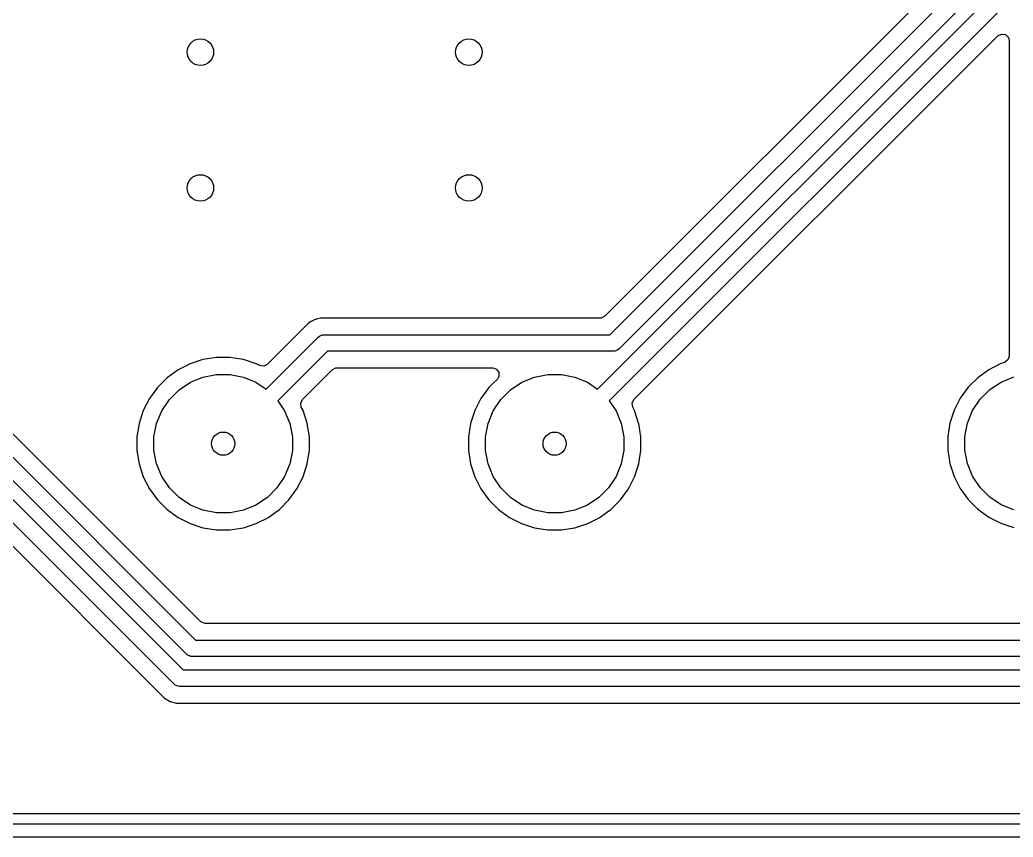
# Model space of a CAD drawing. Extents: x 0 to 130, y -140 to 0.
# Drawn here: x 49.78 to 64.76, y -140.1 to -127.76 of the extents above; entities that cross this region are included whole.
import ezdxf

# ---------------------------------------------------------------- set-up
doc = ezdxf.new("R2010")
doc.units = 0
doc.layers.add('BLACK', color=7, linetype='CONTINUOUS')

msp = doc.modelspace()

# ---------------------------------------------------------------- linework, layer by layer
at = {"layer": 'BLACK', "linetype": 'CONTINUOUS'}
for p, q in [((34.449, -119.145431), (52.428569, -137.125)), ((33.999, -119.331827), (52.242173, -137.575)), ((52.288403, -137.338388), (34.235612, -119.285596)), ((52.102008, -137.788389), (33.785612, -119.471992)), ((52.503333, -136.845504), (40.972214, -125.314385)), ((63.771504, -127.065063), (58.601063, -132.235504)), ((58.675828, -132.515), (64.051, -127.139827)), ((58.491393, -133.33583), (64.501, -127.326223)), ((64.264389, -127.279992), (58.815992, -132.728388)), ((64.714388, -127.466389), (58.668169, -133.512606)), ((59.04102, -133.494015), (64.531497, -128.003538)), ((64.531497, -128.003538), (64.586013, -127.975763)), ((64.586013, -127.975763), (64.646445, -127.985334)), ((64.646445, -127.985334), (64.68971, -128.028599)), ((64.68971, -128.028599), (64.7005, -128.073544)), ((64.7005, -128.073544), (64.7005, -132.838652)), ((46.132786, -132.173427), (51.959833, -138.000475)), ((54.219062, -132.290089), (54.171944, -132.317293)), ((54.250896, -132.281559), (54.219062, -132.290089)), ((54.314564, -132.2645), (54.250896, -132.281559)), ((54.413436, -132.2645), (54.314564, -132.2645)), ((58.531059, -132.2645), (54.413436, -132.2645)), ((58.546546, -132.263281), (58.531059, -132.2645)), ((58.601063, -132.235504), (58.546546, -132.263281)), ((54.133434, -132.339527), (53.509984, -132.962976)), ((54.133441, -132.339523), (54.133434, -132.339527)), ((54.171944, -132.317293), (54.133441, -132.339523)), ((53.491392, -133.33583), (54.275612, -132.551611)), ((54.275612, -132.551611), (54.294554, -132.536066)), ((54.294554, -132.536066), (54.339614, -132.517402)), ((54.339614, -132.517402), (54.364, -132.515)), ((54.364, -132.515), (58.675828, -132.515)), ((58.765188, -132.757131), (58.751991, -132.762598)), ((58.79705, -132.743934), (58.765188, -132.757131)), ((58.797055, -132.743928), (58.79705, -132.743934)), ((58.815992, -132.728388), (58.797055, -132.743928)), ((52.53947, -132.891521), (52.34478, -132.95478)), ((52.741645, -132.8595), (52.53947, -132.891521)), ((52.741648, -132.8595), (52.741645, -132.8595)), ((52.946352, -132.8595), (52.741648, -132.8595)), ((52.946355, -132.8595), (52.946352, -132.8595)), ((53.148529, -132.891521), (52.946355, -132.8595)), ((53.343219, -132.95478), (53.148529, -132.891521)), ((54.415777, -132.765), (53.668169, -133.512607)), ((58.727604, -132.765), (54.415777, -132.765)), ((58.75199, -132.762598), (58.727604, -132.765)), ((58.751991, -132.762598), (58.75199, -132.762598)), ((64.681593, -132.896843), (64.632094, -132.932806)), ((64.7005, -132.838652), (64.681593, -132.896843)), ((52.162386, -133.047714), (51.996786, -133.168029)), ((52.16239, -133.047712), (52.162386, -133.047714)), ((52.34478, -132.95478), (52.16239, -133.047712)), ((53.395036, -132.981182), (53.343219, -132.95478)), ((53.455468, -132.990753), (53.395036, -132.981182)), ((53.509984, -132.962976), (53.455468, -132.990753)), ((54.133249, -133.401788), (54.490542, -133.044496)), ((54.490542, -133.044496), (54.545058, -133.016719)), ((54.545058, -133.016719), (54.560545, -133.0155)), ((54.560545, -133.0155), (56.910308, -133.0155)), ((56.910308, -133.0155), (56.968499, -133.034407)), ((56.968499, -133.034407), (57.004463, -133.083907)), ((64.394386, -133.043714), (64.228786, -133.164029)), ((64.39439, -133.043712), (64.394386, -133.043714)), ((64.576784, -132.950778), (64.39439, -133.043712)), ((64.632094, -132.932806), (64.576784, -132.950778)), ((51.996786, -133.168029), (51.852029, -133.312786)), ((52.349033, -133.233983), (52.539201, -133.155213)), ((52.539201, -133.155213), (52.741082, -133.115056)), ((52.741082, -133.115056), (52.946918, -133.115056)), ((52.946918, -133.115056), (53.148799, -133.155213)), ((53.148799, -133.155213), (53.338967, -133.233983)), ((56.980313, -133.184501), (56.909278, -133.255537)), ((57.004463, -133.145093), (56.980313, -133.184501)), ((57.004463, -133.083907), (57.004463, -133.145093)), ((57.349033, -133.233983), (57.539201, -133.155213)), ((57.539201, -133.155213), (57.741082, -133.115056)), ((57.741082, -133.115056), (57.946918, -133.115056)), ((57.946918, -133.115056), (58.148799, -133.155213)), ((58.148799, -133.155213), (58.338967, -133.233983)), ((64.228786, -133.164029), (64.084029, -133.308786)), ((64.581033, -133.229983), (64.771201, -133.151213)), ((51.852029, -133.312786), (51.731714, -133.478386)), ((52.032339, -133.493887), (52.177887, -133.348339)), ((52.177887, -133.348339), (52.349033, -133.233983)), ((53.338967, -133.233983), (53.491392, -133.33583)), ((56.852029, -133.312786), (56.731714, -133.478386)), ((56.909278, -133.255537), (56.852029, -133.312786)), ((57.032339, -133.493887), (57.177887, -133.348339)), ((57.177887, -133.348339), (57.349033, -133.233983)), ((58.338967, -133.233983), (58.491393, -133.33583)), ((64.084029, -133.308786), (63.963714, -133.474386)), ((64.264339, -133.489887), (64.409887, -133.344339)), ((64.409887, -133.344339), (64.581033, -133.229983)), ((51.731712, -133.47839), (51.63878, -133.66078)), ((51.731714, -133.478386), (51.731712, -133.47839)), ((51.917983, -133.665033), (52.032339, -133.493887)), ((54.013245, -133.54853), (54.041023, -133.494013)), ((54.041023, -133.494013), (54.133249, -133.401788)), ((56.731712, -133.47839), (56.63878, -133.66078)), ((56.731714, -133.478386), (56.731712, -133.47839)), ((56.917983, -133.665033), (57.032339, -133.493887)), ((59.013245, -133.54853), (59.04102, -133.494015)), ((63.963712, -133.47439), (63.87078, -133.65678)), ((63.963714, -133.474386), (63.963712, -133.47439)), ((64.149983, -133.661033), (64.264339, -133.489887)), ((53.668169, -133.512607), (53.770017, -133.665033)), ((54.022815, -133.608959), (54.013245, -133.54853)), ((54.04922, -133.660781), (54.022815, -133.608959)), ((58.668169, -133.512606), (58.770017, -133.665033)), ((59.022815, -133.608959), (59.013245, -133.54853)), ((59.04922, -133.660781), (59.022815, -133.608959)), ((63.87078, -133.65678), (63.807521, -133.85147)), ((51.63878, -133.66078), (51.575521, -133.85547)), ((51.839213, -133.855201), (51.917983, -133.665033)), ((53.770017, -133.665033), (53.848787, -133.855201)), ((54.111179, -133.85147), (54.04922, -133.660781)), ((56.63878, -133.66078), (56.575521, -133.85547)), ((56.839213, -133.855201), (56.917983, -133.665033)), ((58.770017, -133.665033), (58.848787, -133.855201)), ((59.111179, -133.85147), (59.04922, -133.660781)), ((64.071213, -133.851201), (64.149983, -133.661033)), ((51.575521, -133.85547), (51.5435, -134.057644)), ((51.799056, -134.057082), (51.839213, -133.855201)), ((53.848787, -133.855201), (53.888944, -134.057082)), ((54.112478, -133.85547), (54.111179, -133.85147)), ((54.1445, -134.057644), (54.112478, -133.85547)), ((56.575521, -133.85547), (56.5435, -134.057644)), ((56.799056, -134.057082), (56.839213, -133.855201)), ((58.848787, -133.855201), (58.888944, -134.057082)), ((59.112478, -133.85547), (59.111179, -133.85147)), ((59.1445, -134.057644), (59.112478, -133.85547)), ((63.807521, -133.85147), (63.7755, -134.053644)), ((64.031056, -134.053082), (64.071213, -133.851201)), ((51.5435, -134.057644), (51.5435, -134.262355)), ((51.799056, -134.262918), (51.799056, -134.057082)), ((53.888944, -134.057082), (53.888944, -134.262918)), ((54.1445, -134.262355), (54.1445, -134.057644)), ((56.5435, -134.057644), (56.5435, -134.262355)), ((56.799056, -134.262918), (56.799056, -134.057082)), ((58.888944, -134.057082), (58.888944, -134.262918)), ((59.1445, -134.262355), (59.1445, -134.057644)), ((63.7755, -134.053644), (63.7755, -134.258355)), ((64.031056, -134.258918), (64.031056, -134.053082)), ((63.7755, -134.258355), (63.807521, -134.460529)), ((64.071213, -134.460799), (64.031056, -134.258918)), ((51.5435, -134.262355), (51.575521, -134.464529)), ((51.839213, -134.464799), (51.799056, -134.262918)), ((53.888944, -134.262918), (53.848787, -134.464799)), ((54.113111, -134.460534), (54.1445, -134.262355)), ((56.5435, -134.262355), (56.575521, -134.464529)), ((56.839213, -134.464799), (56.799056, -134.262918)), ((58.888944, -134.262918), (58.848787, -134.464799)), ((59.113111, -134.460534), (59.1445, -134.262355)), ((51.575521, -134.464529), (51.63878, -134.659219)), ((51.917983, -134.654967), (51.839213, -134.464799)), ((53.848787, -134.464799), (53.770017, -134.654967)), ((54.04922, -134.659219), (54.112477, -134.464534)), ((54.112477, -134.464534), (54.113111, -134.460534)), ((56.575521, -134.464529), (56.63878, -134.659219)), ((56.917983, -134.654967), (56.839213, -134.464799)), ((58.848787, -134.464799), (58.770017, -134.654967)), ((59.04922, -134.659219), (59.112477, -134.464534)), ((59.112477, -134.464534), (59.113111, -134.460534)), ((63.807521, -134.460529), (63.87078, -134.655219)), ((64.149983, -134.650967), (64.071213, -134.460799)), ((51.63878, -134.659219), (51.731712, -134.841609)), ((52.032339, -134.826113), (51.917983, -134.654967)), ((53.770017, -134.654967), (53.655661, -134.826113)), ((53.956287, -134.84161), (54.04922, -134.659219)), ((56.63878, -134.659219), (56.731712, -134.841609)), ((57.032339, -134.826113), (56.917983, -134.654967)), ((58.770017, -134.654967), (58.655661, -134.826113)), ((58.956287, -134.84161), (59.04922, -134.659219)), ((63.87078, -134.655219), (63.963712, -134.837609)), ((64.264339, -134.822113), (64.149983, -134.650967)), ((51.731712, -134.841609), (51.731714, -134.841613)), ((51.731714, -134.841613), (51.852029, -135.007213)), ((52.177887, -134.971661), (52.032339, -134.826113)), ((53.655661, -134.826113), (53.510113, -134.971661)), ((53.835966, -135.007219), (53.956287, -134.84161)), ((56.731712, -134.841609), (56.731714, -134.841613)), ((56.731714, -134.841613), (56.852029, -135.007213)), ((57.177887, -134.971661), (57.032339, -134.826113)), ((58.655661, -134.826113), (58.510113, -134.971661)), ((58.835966, -135.007219), (58.956287, -134.84161)), ((63.963712, -134.837609), (63.963714, -134.837613)), ((63.963714, -134.837613), (64.084029, -135.003213)), ((64.409887, -134.967661), (64.264339, -134.822113)), ((51.852029, -135.007213), (51.852031, -135.007215)), ((51.852031, -135.007215), (51.852034, -135.007219)), ((51.852034, -135.007219), (51.996781, -135.151966)), ((52.349033, -135.086017), (52.177887, -134.971661)), ((53.510113, -134.971661), (53.338967, -135.086017)), ((53.691219, -135.151966), (53.835966, -135.007219)), ((56.852029, -135.007213), (56.852031, -135.007215)), ((56.852031, -135.007215), (56.852034, -135.007219)), ((56.852034, -135.007219), (56.996781, -135.151966)), ((57.349033, -135.086017), (57.177887, -134.971661)), ((58.510113, -134.971661), (58.338967, -135.086017)), ((58.691219, -135.151966), (58.835966, -135.007219)), ((64.084029, -135.003213), (64.084031, -135.003215)), ((64.084031, -135.003215), (64.084034, -135.003219)), ((64.084034, -135.003219), (64.228781, -135.147966)), ((64.581033, -135.082017), (64.409887, -134.967661)), ((51.996781, -135.151966), (51.996784, -135.151968)), ((51.996784, -135.151968), (51.996786, -135.15197)), ((51.996786, -135.15197), (52.162386, -135.272285)), ((52.539201, -135.164787), (52.349033, -135.086017)), ((53.338967, -135.086017), (53.148799, -135.164787)), ((53.626699, -135.198842), (53.691219, -135.151966)), ((56.996781, -135.151966), (56.996784, -135.151968)), ((56.996784, -135.151968), (56.996786, -135.15197)), ((56.996786, -135.15197), (57.162386, -135.272285)), ((57.539201, -135.164787), (57.349033, -135.086017)), ((58.338967, -135.086017), (58.148799, -135.164787)), ((58.626699, -135.198842), (58.691219, -135.151966)), ((64.228781, -135.147966), (64.228784, -135.147968)), ((64.228784, -135.147968), (64.228786, -135.14797)), ((64.228786, -135.14797), (64.394386, -135.268285)), ((64.771201, -135.160787), (64.581033, -135.082017)), ((52.162386, -135.272285), (52.16239, -135.272287)), ((52.16239, -135.272287), (52.344781, -135.36522)), ((52.741082, -135.204944), (52.539201, -135.164787)), ((52.946918, -135.204944), (52.741082, -135.204944)), ((53.148799, -135.164787), (52.946918, -135.204944)), ((53.343219, -135.36522), (53.52561, -135.272287)), ((53.52561, -135.272287), (53.531119, -135.268285)), ((53.531119, -135.268285), (53.626699, -135.198842)), ((57.162386, -135.272285), (57.16239, -135.272287)), ((57.16239, -135.272287), (57.344781, -135.36522)), ((57.741082, -135.204944), (57.539201, -135.164787)), ((57.946918, -135.204944), (57.741082, -135.204944)), ((58.148799, -135.164787), (57.946918, -135.204944)), ((58.343219, -135.36522), (58.52561, -135.272287)), ((58.52561, -135.272287), (58.531119, -135.268285)), ((58.531119, -135.268285), (58.626699, -135.198842)), ((64.394386, -135.268285), (64.39439, -135.268287)), ((64.39439, -135.268287), (64.576781, -135.36122)), ((52.344781, -135.36522), (52.539466, -135.428477)), ((52.539466, -135.428477), (52.539467, -135.428477)), ((52.539467, -135.428477), (52.53947, -135.428478)), ((52.53947, -135.428478), (52.741645, -135.4605)), ((52.946355, -135.4605), (53.148529, -135.428478)), ((53.148529, -135.428478), (53.14853, -135.428477)), ((53.14853, -135.428477), (53.148534, -135.428477)), ((53.148534, -135.428477), (53.343219, -135.36522)), ((57.344781, -135.36522), (57.539466, -135.428477)), ((57.539466, -135.428477), (57.539467, -135.428477)), ((57.539467, -135.428477), (57.53947, -135.428478)), ((57.53947, -135.428478), (57.741645, -135.4605)), ((57.946355, -135.4605), (58.148529, -135.428478)), ((58.148529, -135.428478), (58.14853, -135.428477)), ((58.14853, -135.428477), (58.148534, -135.428477)), ((58.148534, -135.428477), (58.343219, -135.36522)), ((64.576781, -135.36122), (64.771466, -135.424477)), ((52.741645, -135.4605), (52.741648, -135.4605)), ((52.741648, -135.4605), (52.946355, -135.4605)), ((57.741645, -135.4605), (57.741648, -135.4605)), ((57.741648, -135.4605), (57.946355, -135.4605)), ((52.515146, -136.855593), (52.503333, -136.845504)), ((52.573337, -136.8745), (52.515146, -136.855593)), ((97.729059, -136.8745), (52.573337, -136.8745)), ((52.428569, -137.125), (97.873828, -137.125)), ((52.307345, -137.353933), (52.288403, -137.338388)), ((52.307346, -137.353934), (52.307345, -137.353933)), ((52.333741, -137.364866), (52.307346, -137.353934)), ((52.352405, -137.372598), (52.333741, -137.364866)), ((52.352406, -137.372598), (52.352405, -137.372598)), ((52.376792, -137.375), (52.352406, -137.372598)), ((97.925604, -137.375), (52.376792, -137.375)), ((52.242173, -137.575), (98.060224, -137.575)), ((52.120949, -137.803933), (52.102008, -137.788389)), ((52.12095, -137.803934), (52.120949, -137.803933)), ((52.16601, -137.822598), (52.12095, -137.803934)), ((52.190396, -137.825), (52.16601, -137.822598)), ((98.112, -137.825), (52.190396, -137.825)), ((51.959833, -138.000475), (52.045459, -138.049911)), ((52.045459, -138.049911), (52.14096, -138.0755)), ((52.14096, -138.0755), (52.140961, -138.0755)), ((52.140961, -138.0755), (52.140962, -138.0755)), ((52.140962, -138.0755), (98.161436, -138.0755)), ((129.6505, -139.7495), (0.3495, -139.7495)), ((0.1, -139.9), (129.9, -139.9)), ((130, -140.1), (0, -140.1))]:
    msp.add_line(p, q, dxfattribs=at)
at = {"layer": 'BLACK'}
for centre, radius in [((52.5, -128.25), 0.2), ((56.55, -128.25), 0.2), ((52.5, -130.3), 0.2), ((56.55, -130.3), 0.2), ((52.844, -134.16), 0.175), ((52.844, -134.16), 0.175), ((57.844, -134.16), 0.175), ((57.844, -134.16), 0.175)]:
    msp.add_circle(centre, radius, dxfattribs=at)
at = {"layer": 'WHITE'}
for centre in [(52.844, -134.16), (57.844, -134.16)]:
    msp.add_circle(centre, 0.175, dxfattribs=at)

doc.saveas('drawing.dxf')
